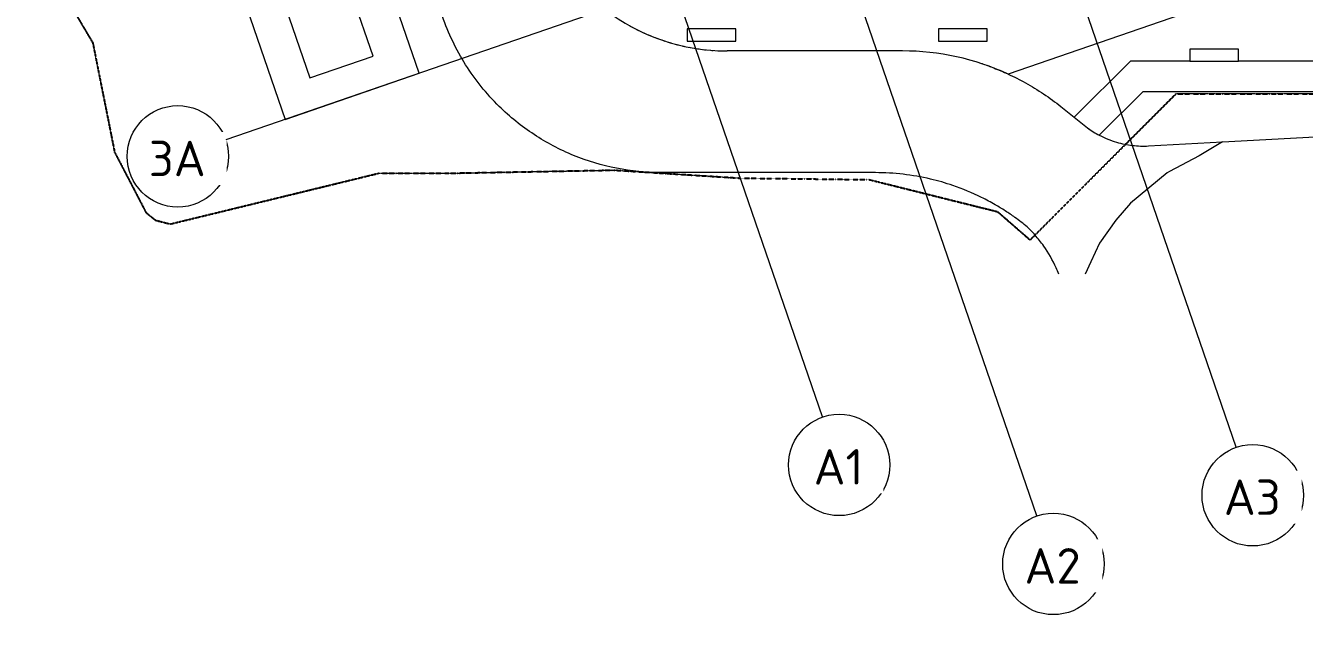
# Model space of a CAD drawing. Header units: millimetres. Extents: x 674 to 609626, y -20132 to 4061356.
# Drawn here: x 347621 to 410712, y 3926193 to 3955910 of the extents above; entities that cross this region are included whole.
import ezdxf

# ---------------------------------------------------------------- set-up
doc = ezdxf.new("R2010")
doc.units = ezdxf.units.MM
doc.linetypes.add('AEC_Double Dash', pattern=[39, 15, -4, 6, -4, 6, -4])
doc.linetypes.add('Boundary', pattern=[16, 5, -2, 5, -2, 0, -2])
for name, color, linetype, lineweight in [('A-000-M_MASS', 13, 'Continuous', 25), ('A-230-M_FLOOR', 192, 'Continuous', 13), ('C-910-M_SITE_BOUND', 91, 'Boundary', 25), ('Z-030-M_GRID', 191, 'Continuous', 13), ('Z-033_T_GRIDREF', 31, 'Continuous', 13)]:
    doc.layers.add(name, color=color, linetype=linetype, lineweight=lineweight)
doc.styles.add('ISOCPEUR_2', font='isocpeur.ttf', dxfattribs={"height": 1750})

# ---------------------------------------------------------------- blocks, each defined once
blk = doc.blocks.new('Family - ___-240017-S0_021 - ROOF LOADING PLAN')
at = {"layer": 'C-910-M_SITE_BOUND', "color": 21, "linetype": 'AEC_Double Dash', "lineweight": 5}
for p, q in [((-2477059, 3960662), (-2473742, 3955054)), ((-2473742, 3955054), (-2472666, 3949666)), ((-2420301, 3952544), (-2422791, 3950054)), ((-2408301, 3952544), (-2420301, 3952544)), ((-2472666, 3949666), (-2471111, 3946683)), ((-2469919, 3946129), (-2459651, 3948629)), ((-2459651, 3948629), (-2456174, 3948633)), ((-2456174, 3948633), (-2448033, 3948786)), ((-2448033, 3948786), (-2446532, 3948691)), ((-2446330, 3948678), (-2441808, 3948392)), ((-2435434, 3948316), (-2429117, 3946741)), ((-2471111, 3946683), (-2470635, 3946311)), ((-2429117, 3946741), (-2427505, 3945340)), ((-2470635, 3946311), (-2469919, 3946129)), ((-2427258, 3945587), (-2427505, 3945340))]:
    blk.add_line(p, q, dxfattribs=at)
blk = doc.blocks.new('Generic Models 3 - Generic Models 2-971299-S0_021 - ROOF LOADING PLAN')
at = {"layer": 'A-000-M_MASS', "lineweight": 5}
for p, q in [((-2396794, 3972914), (-2399897, 3971816)), ((-2394151, 3965449), (-2396794, 3972914)), ((-2399897, 3971816), (-2397253, 3964350)), ((-2397253, 3964350), (-2394151, 3965449))]:
    blk.add_line(p, q, dxfattribs=at)
blk = doc.blocks.new('Generic Models 6 - Generic Models 2-971374-S0_021 - ROOF LOADING PLAN')
at = {"layer": 'A-000-M_MASS', "lineweight": 5}
for p, q in [((-2412514, 3960011), (-2414784, 3959230)), ((-2412319, 3959444), (-2412514, 3960011)), ((-2414784, 3959230), (-2414588, 3958663)), ((-2414588, 3958663), (-2412319, 3959444)), ((-2444421, 3955744), (-2444421, 3955144)), ((-2442021, 3955744), (-2444421, 3955744)), ((-2442021, 3955144), (-2442021, 3955744)), ((-2432021, 3955744), (-2432021, 3955144)), ((-2429621, 3955744), (-2432021, 3955744)), ((-2429621, 3955144), (-2429621, 3955744)), ((-2444421, 3955144), (-2442021, 3955144)), ((-2432021, 3955144), (-2429621, 3955144)), ((-2419621, 3954751), (-2419621, 3954151)), ((-2417221, 3954751), (-2419621, 3954751)), ((-2417221, 3954151), (-2417221, 3954751)), ((-2419621, 3954151), (-2417221, 3954151))]:
    blk.add_line(p, q, dxfattribs=at)
blk = doc.blocks.new('25021-APA-ZZ-ZZ-M3-AR-000001_V3_rvt-2-S0_021 - ROOF LOADING PLAN')
at = {"layer": 'A-230-M_FLOOR', "lineweight": 5}
for p, q in [((-2457639, 3953565), (-2461217, 3963966)), ((-2467837, 3961689), (-2464258, 3951288)), ((-2409642, 3960044), (-2428583, 3953522)), ((-2433795, 3954660), (-2442441, 3954660)), ((-2422551, 3954163), (-2425324, 3951391)), ((-2419621, 3954163), (-2422551, 3954163)), ((-2410884, 3954163), (-2417221, 3954163)), ((-2464258, 3951288), (-2457639, 3953565)), ((-2424087, 3950506), (-2421930, 3952663)), ((-2421930, 3952663), (-2410308, 3952663)), ((-2425981, 3951917), (-2425324, 3951391)), ((-2425324, 3951391), (-2424671, 3950868)), ((-2421655, 3949977), (-2418013, 3950173)), ((-2418013, 3950173), (-2419157, 3949491)), ((-2418013, 3950173), (-2412837, 3950453)), ((-2419157, 3949491), (-2420616, 3948724)), ((-2435128, 3948660), (-2445704, 3948660)), ((-2420732, 3948650), (-2422554, 3947153)), ((-2420616, 3948724), (-2420732, 3948650)), ((-2422554, 3947153), (-2423279, 3946325)), ((-2423279, 3946325), (-2424085, 3945183)), ((-2424085, 3945183), (-2424510, 3944264)), ((-2424510, 3944264), (-2424789, 3943661))]:
    blk.add_line(p, q, dxfattribs=at)
for centre, radius, start, end in [((-2442441, 3964627), 9967, 232.57489, 270), ((-2433795, 3942160), 12500, 65.35896, 90), ((-2433795, 3942160), 12500, 71.56942, 72.40717), ((-2421908, 3954670), 4700, 234, 236.79218), ((-2421908, 3954670), 4700, 234, 242.37654), ((-2421908, 3954670), 4700, 242.37654, 247.96091), ((-2421908, 3954670), 4700, 247.96091, 253.54527)]:
    blk.add_arc(centre, radius, start, end, dxfattribs=at)
for points, knots in [([(-2453693, 3951928), (-2454322, 3952546), (-2455158, 3953583), (-2456011, 3955130), (-2456345, 3955948), (-2456488, 3956365)], [-1, -1, -1, -1, -0.5, -0.25, 0, 0, 0, 0]), ([(-2446961, 3955744), (-2446945, 3955736), (-2446895, 3955711), (-2446846, 3955686), (-2446812, 3955670)], [-0.37935646, -0.37935646, -0.37935646, -0.37935646, -0.375, -0.36596603, -0.36596603, -0.36596603, -0.36596603]), ([(-2443981, 3954780), (-2443981, 3954780), (-2443930, 3954772), (-2443879, 3954764), (-2443829, 3954757)], [-0.12502947, -0.12502947, -0.12502947, -0.12502947, -0.125, -0.11258852, -0.11258852, -0.11258852, -0.11258852]), ([(-2428586, 3953523), (-2428296, 3953390), (-2427383, 3952928), (-2426531, 3952357), (-2425981, 3951917)], [-0.7269751, -0.7269751, -0.7269751, -0.7269751, -0.5, 0, 0, 0, 0]), ([(-2429217, 3947076), (-2429439, 3947204), (-2430117, 3947566), (-2430828, 3947862), (-2431313, 3948027)], [-0.6428571, -0.6428571, -0.6428571, -0.6428571, -0.5, -0.2142857, -0.2142857, -0.2142857, -0.2142857]), ([(-2426090, 3943661), (-2426130, 3943764), (-2426331, 3944248), (-2426706, 3944907), (-2427105, 3945413), (-2427257, 3945586)], [-0.5666406, -0.5666406, -0.5666406, -0.5666406, -0.5, -0.25, -0.1111111, -0.1111111, -0.1111111, -0.1111111])]:
    blk.add_open_spline(points, degree=3, knots=knots, dxfattribs=at)
for points in [[(-2447268, 3955907), (-2447220, 3955880), (-2447171, 3955854), (-2447123, 3955828)], [(-2446647, 3955591), (-2446597, 3955568), (-2446547, 3955545), (-2446497, 3955523)], [(-2446328, 3955449), (-2446278, 3955428), (-2446227, 3955407), (-2446177, 3955387)], [(-2446005, 3955319), (-2445954, 3955299), (-2445903, 3955280), (-2445852, 3955262)], [(-2445677, 3955200), (-2445626, 3955182), (-2445574, 3955165), (-2445522, 3955148)], [(-2445345, 3955092), (-2445293, 3955077), (-2445242, 3955061), (-2445190, 3955047)], [(-2445008, 3954996), (-2444957, 3954983), (-2444905, 3954969), (-2444854, 3954956)], [(-2444667, 3954912), (-2444617, 3954900), (-2444566, 3954889), (-2444515, 3954878)], [(-2444325, 3954840), (-2444275, 3954830), (-2444224, 3954821), (-2444172, 3954812)], [(-2443630, 3954731), (-2443581, 3954725), (-2443532, 3954720), (-2443483, 3954715)], [(-2443272, 3954695), (-2443227, 3954691), (-2443182, 3954687), (-2443137, 3954684)], [(-2442900, 3954671), (-2442865, 3954669), (-2442829, 3954667), (-2442794, 3954666)], [(-2429653, 3953954), (-2429589, 3953931), (-2429525, 3953908), (-2429462, 3953885)], [(-2429293, 3953821), (-2429174, 3953775), (-2429056, 3953728), (-2428939, 3953678)], [(-2428938, 3953678), (-2428820, 3953628), (-2428703, 3953577), (-2428588, 3953524)], [(-2445704, 3948660), (-2446442, 3948660), (-2447917, 3948804), (-2450047, 3949442), (-2452014, 3950479), (-2453167, 3951411), (-2453693, 3951928)], [(-2423240, 3950162), (-2422983, 3950087), (-2422458, 3949979), (-2421922, 3949962), (-2421655, 3949977)], [(-2432420, 3948346), (-2432863, 3948450), (-2433762, 3948607), (-2434672, 3948660), (-2435128, 3948660)], [(-2431313, 3948027), (-2431676, 3948151), (-2432046, 3948258), (-2432420, 3948346)], [(-2428249, 3946451), (-2428405, 3946563), (-2428723, 3946779), (-2429051, 3946980), (-2429217, 3947076)], [(-2427639, 3945984), (-2427837, 3946147), (-2428040, 3946302), (-2428249, 3946451)], [(-2427257, 3945586), (-2427378, 3945724), (-2427506, 3945857), (-2427639, 3945984)]]:
    blk.add_open_spline(points, degree=3, dxfattribs=at)
at = {"layer": 'A-000-M_MASS', "color": 253, "lineweight": 5, "rotation": 359.5004071202222}
blk.add_blockref('Generic Models 3 - Generic Models 2-971299-S0_021 - ROOF LOADING PLAN', (-100434, -31763), dxfattribs=at)
at = {"layer": 'A-000-M_MASS', "color": 253, "lineweight": 5}
blk.add_blockref('Generic Models 6 - Generic Models 2-971374-S0_021 - ROOF LOADING PLAN', (0, 0), dxfattribs=at)
at = {"layer": 'C-910-M_SITE_BOUND', "color": 253, "lineweight": 5}
blk.add_blockref('Family - ___-240017-S0_021 - ROOF LOADING PLAN', (0, 0), dxfattribs=at)
blk = doc.blocks.new('Family - ___-3870354-S0_021 - ROOF LOADING PLAN')
at = {"layer": 'C-910-M_SITE_BOUND'}
for p, q in [((-2477059, 3960662), (-2473742, 3955054)), ((-2473742, 3955054), (-2472666, 3949666)), ((-2427505, 3945340), (-2420301, 3952544)), ((-2420301, 3952544), (-2408301, 3952544)), ((-2472666, 3949666), (-2471111, 3946683)), ((-2469919, 3946129), (-2459651, 3948629)), ((-2459651, 3948629), (-2456174, 3948633)), ((-2456174, 3948633), (-2448033, 3948786)), ((-2448033, 3948786), (-2441808, 3948392)), ((-2441808, 3948392), (-2435434, 3948316)), ((-2435434, 3948316), (-2429117, 3946741)), ((-2471111, 3946683), (-2470635, 3946311)), ((-2427505, 3945340), (-2429117, 3946741)), ((-2470635, 3946311), (-2469919, 3946129))]:
    blk.add_line(p, q, dxfattribs=at)
blk = doc.blocks.new('Grid - NRP_Grid-Head-320187-S0_021 - ROOF LOADING PLAN')
at = {"layer": 'Z-033_T_GRIDREF'}
blk.add_circle((0, 0), 5, dxfattribs=at)

msp = doc.modelspace()

# ---------------------------------------------------------------- linework, layer by layer
at = {"layer": 'Z-030-M_GRID'}
for p, q in [((407346, 3935121), (381920, 4008963)), ((397513, 3931735), (372086, 4005577)), ((386944, 3936616), (364140, 4002841))]:
    msp.add_line(p, q, dxfattribs=at)

# ---------------------------------------------------------------- block references
at = {"lineweight": 5}
msp.add_blockref('25021-APA-ZZ-ZZ-M3-AR-000001_V3_rvt-2-S0_021 - ROOF LOADING PLAN', (2824679, 0), dxfattribs=at)
at = {"layer": 'C-910-M_SITE_BOUND'}
msp.add_blockref('Family - ___-3870354-S0_021 - ROOF LOADING PLAN', (2824679, 0), dxfattribs=at)
at = {"layer": 'Z-033_T_GRIDREF', "xscale": 499.9999999999995, "yscale": 499.9999999999995, "zscale": 499.9999999999995}
for p, rotation in [((355131, 3949463), 109.0004071202155), ((387758, 3934252), 19.00040712021553), ((408160, 3932757), 19.00040712021578), ((398327, 3929371), 19.00040712021545)]:
    msp.add_blockref('Grid - NRP_Grid-Head-320187-S0_021 - ROOF LOADING PLAN', p, dxfattribs=dict(at, rotation=rotation))

# ---------------------------------------------------------------- next in the draw order: texts
at = {"layer": 'Z-033_T_GRIDREF', "char_height": 1750, "attachment_point": 1, "style": 'ISOCPEUR_2', "bg_fill": 3, "box_fill_scale": 1.25, "bg_fill_color": 256, "bg_fill_true_color": 13158600, "bg_fill_transparency": 0}
for s, insert, width in [('3A', (353702, 3950234), 3407.17), ('A1', (386498, 3935032), 3006.33), ('A3', (406735, 3933537), 3407.17), ('A2', (396902, 3930151), 3407.17)]:
    msp.add_mtext(s, dxfattribs=dict(at, insert=insert, width=width))

# ---------------------------------------------------------------- next in the draw order: linework, layer by layer
at = {"layer": 'Z-030-M_GRID'}
msp.add_line((485212, 3994255), (357495, 3950277), dxfattribs=at)

doc.saveas('drawing.dxf')
